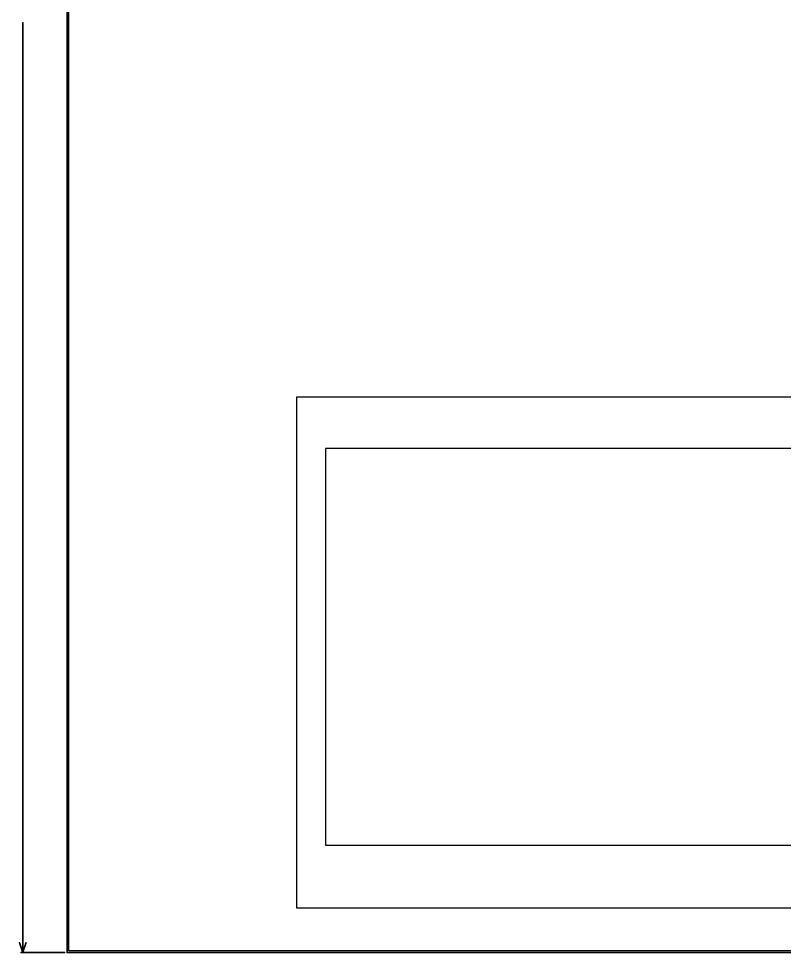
# Model space of a CAD drawing. Header units: inches. Extents: x -11 to 1110, y -7 to 455.
# Drawn here: x -7.6 to 112.1, y -0.1 to 146 of the extents above; entities that cross this region are included whole.
import ezdxf

# ---------------------------------------------------------------- set-up
doc = ezdxf.new("R2010")
doc.units = ezdxf.units.IN
for name, color, linetype in [('Board_outline', 216, 'Continuous'), ('Bottom Layer', 5, 'Continuous'), ('Mechanical 1', 6, 'Continuous'), ('Mechanical 7', 56, 'Continuous'), ('Top Layer', 1, 'Continuous'), ('Top_Blind_Slot_Layer', 56, 'Continuous')]:
    doc.layers.add(name, color=color, linetype=linetype)

msp = doc.modelspace()

# ---------------------------------------------------------------- linework, layer by layer
at = {"layer": 'Board_outline'}
for points in [[(0, 0, 0.254, 0.254, 0), (0, 370, 0.254, 0.254, 0)], [(0, 0, 0.254, 0.254, 0), (704, 0, 0.254, 0.254, 0)]]:
    msp.add_lwpolyline(points, format="xyseb", dxfattribs=at)
msp.add_lwpolyline([(-0.06, 0, 0.127, 0.127, 1), (0.06, 0, 0.127, 0.127, 1)], format="xyseb", close=True, dxfattribs=at)
msp.add_lwpolyline([(-0.06, 0, 0.127, 0.127, 1), (0.06, 0, 0.127, 0.127, 1)], format="xyseb", close=True, dxfattribs=at)
at = {"layer": 'Bottom Layer'}
for p, q in [((0.26, 0.26), (0.26, 369.74)), ((600.63, 0.26), (0.26, 0.26))]:
    msp.add_line(p, q, dxfattribs=at)
at = {"layer": 'Mechanical 1'}
for points in [[(-6.94, 0, 0.254, 0.254, 0), (-6.94, 145.39, 0.254, 0.254, 0)], [(-7.44, 1.52, 0.254, 0.254, 0), (-6.94, 0, 0.254, 0.254, 0)], [(-6.94, 0, 0.254, 0.254, 0), (-6.43, 1.52, 0.254, 0.254, 0)], [(-7.19, 0, 0.254, 0.254, 0), (-0.38, 0, 0.254, 0.254, 0)]]:
    msp.add_lwpolyline(points, format="xyseb", dxfattribs=at)
for points in [[(-7, 145.39, 0.127, 0.127, 1), (-6.87, 145.39, 0.127, 0.127, 1)], [(-7.51, 1.52, 0.127, 0.127, 1), (-7.38, 1.52, 0.127, 0.127, 1)], [(-6.49, 1.52, 0.127, 0.127, 1), (-6.37, 1.52, 0.127, 0.127, 1)], [(-7.25, 0, 0.127, 0.127, 1), (-7.13, 0, 0.127, 0.127, 1)], [(-7, 0, 0.127, 0.127, 1), (-6.87, 0, 0.127, 0.127, 1)], [(-7, 0, 0.127, 0.127, 1), (-6.87, 0, 0.127, 0.127, 1)], [(-7, 0, 0.127, 0.127, 1), (-6.87, 0, 0.127, 0.127, 1)], [(-0.44, 0, 0.127, 0.127, 1), (-0.32, 0, 0.127, 0.127, 1)]]:
    msp.add_lwpolyline(points, format="xyseb", close=True, dxfattribs=at)
at = {"layer": 'Mechanical 7'}
for p, q in [((35.91, 6.92), (35.91, 86.92)), ((35.91, 86.92), (139.91, 86.92)), ((139.91, 6.92), (35.91, 6.92))]:
    msp.add_line(p, q, dxfattribs=at)
for points in [[(35.91, 6.92, 0.0127, 0.0127, 0), (35.91, 86.92, 0.0127, 0.0127, 0)], [(35.91, 86.92, 0.0127, 0.0127, 0), (139.91, 86.92, 0.0127, 0.0127, 0)], [(35.91, 6.92, 0.0127, 0.0127, 0), (139.91, 6.92, 0.0127, 0.0127, 0)]]:
    msp.add_lwpolyline(points, format="xyseb", dxfattribs=at)
for points in [[(35.91, 86.92, 0.00635, 0.00635, 1), (35.91, 86.92, 0.00635, 0.00635, 1)], [(35.91, 86.92, 0.00635, 0.00635, 1), (35.91, 86.92, 0.00635, 0.00635, 1)], [(35.91, 6.92, 0.00635, 0.00635, 1), (35.91, 6.92, 0.00635, 0.00635, 1)], [(35.91, 6.92, 0.00635, 0.00635, 1), (35.91, 6.92, 0.00635, 0.00635, 1)]]:
    msp.add_lwpolyline(points, format="xyseb", close=True, dxfattribs=at)
at = {"layer": 'Top Layer'}
for p, q in [((0.26, 0.26), (0.26, 369.74)), ((136.41, 78.8), (40.39, 78.8)), ((40.39, 78.8), (40.39, 16.8)), ((136.41, 78.8), (40.39, 78.8)), ((40.39, 78.8), (40.39, 16.8)), ((40.39, 16.8), (136.41, 16.8)), ((40.39, 16.8), (136.41, 16.8)), ((616.1, 0.26), (0.26, 0.26))]:
    msp.add_line(p, q, dxfattribs=at)
at = {"layer": 'Top_Blind_Slot_Layer'}
for points in [[(40.41, 16.8, 0.127, 0.127, 0), (40.41, 78.8, 0.127, 0.127, 0)], [(40.41, 78.8, 0.127, 0.127, 0), (136.41, 78.8, 0.127, 0.127, 0)], [(40.41, 16.8, 0.127, 0.127, 0), (136.41, 16.8, 0.127, 0.127, 0)]]:
    msp.add_lwpolyline(points, format="xyseb", dxfattribs=at)
for points in [[(40.38, 78.8, 0.0635, 0.0635, 1), (40.44, 78.8, 0.0635, 0.0635, 1)], [(40.38, 78.8, 0.0635, 0.0635, 1), (40.44, 78.8, 0.0635, 0.0635, 1)], [(40.38, 16.8, 0.0635, 0.0635, 1), (40.44, 16.8, 0.0635, 0.0635, 1)], [(40.38, 16.8, 0.0635, 0.0635, 1), (40.44, 16.8, 0.0635, 0.0635, 1)]]:
    msp.add_lwpolyline(points, format="xyseb", close=True, dxfattribs=at)

doc.saveas('drawing.dxf')
